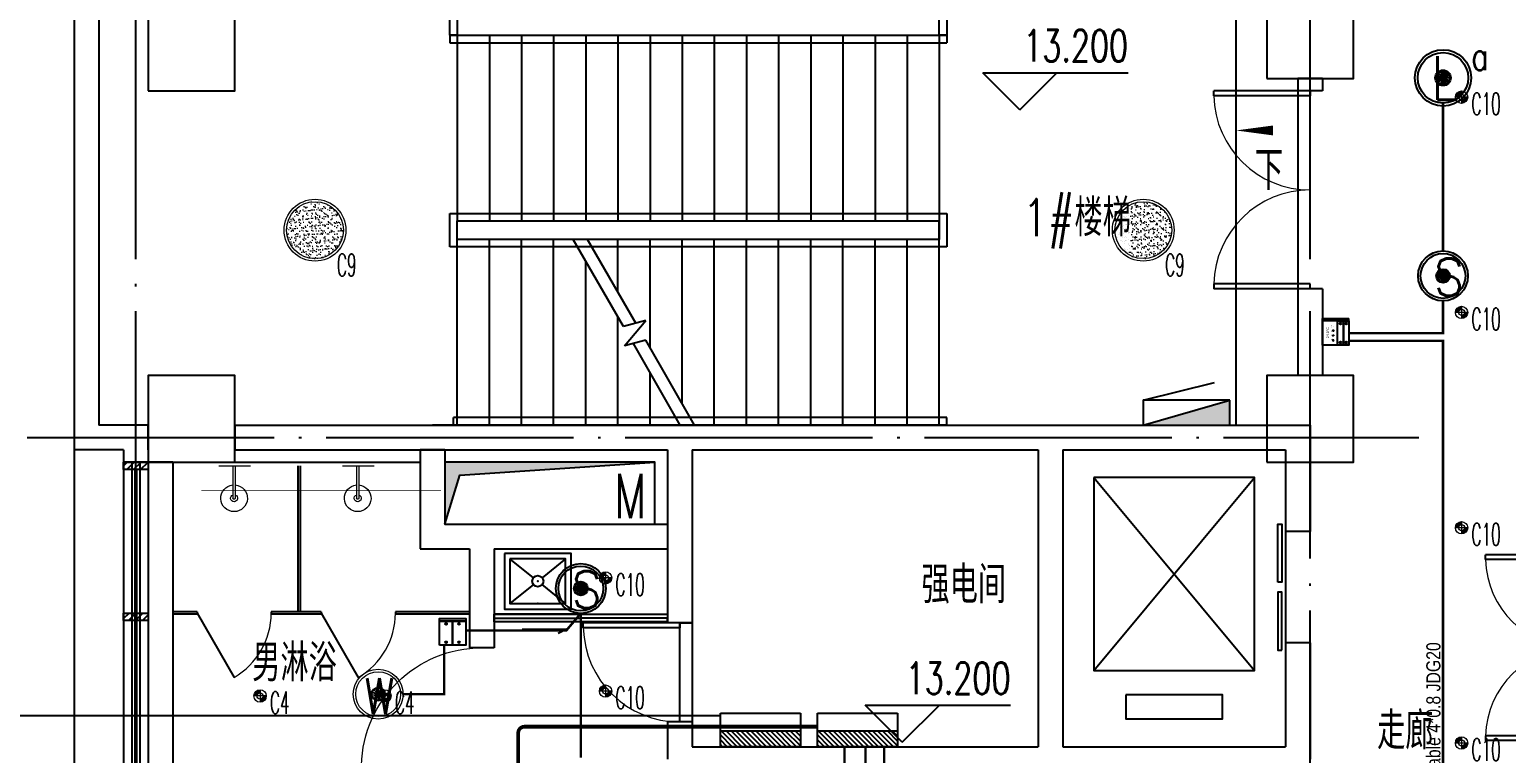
# Model space of a CAD drawing. Extents: x -621157 to 1764546, y -106808 to 741893.
# Drawn here: x 370064 to 382012, y 233846 to 239696 of the extents above; entities that cross this region are included whole.
import ezdxf
from ezdxf.enums import TextEntityAlignment as Align

# ---------------------------------------------------------------- set-up
doc = ezdxf.new("R2010")
doc.units = 0
doc.header["$LTSCALE"] = 1000
doc.header["$MEASUREMENT"] = 0
doc.linetypes.add('XREF-A-101-平面图_t3$0$__DASH', pattern=[0.35, 0.25, -0.1])
doc.linetypes.add('XREF-A-101-平面图_t3$0$DOTE', pattern=[2.42, 2, -0.2, 0.02, -0.2])
for name, color, linetype in [('0-底图', 7, 'Continuous'), ('abb-light', 7, 'Continuous'), ('EQUIP', 3, 'Continuous'), ('KNX line', 3, 'Continuous'), ('L_ELEM', 40, 'Continuous'), ('OPPLE数据总线', 4, 'Continuous'), ('OPPLE智控', 6, 'Continuous'), ('push-button(abb)', 1, 'Continuous'), ('SIG_TEXT', 2, 'Continuous'), ('WIRE-控制', 6, 'Continuous'), ('WIRE-照明', 4, 'Continuous'), ('XREF-A-101-平面图_t3$0$A-COLUMN', 8, 'Continuous'), ('XREF-A-101-平面图_t3$0$A-CURTWALL', 8, 'Continuous'), ('XREF-A-101-平面图_t3$0$A-DIM_ELEV', 8, 'Continuous'), ('XREF-A-101-平面图_t3$0$A-DOTE', 8, 'Continuous'), ('XREF-A-101-平面图_t3$0$A-GROUND', 8, 'Continuous'), ('XREF-A-101-平面图_t3$0$A-LEAD-AROW', 8, 'Continuous'), ('XREF-A-101-平面图_t3$0$A-PUB_HATCH', 8, 'Continuous'), ('XREF-A-101-平面图_t3$0$A-ROOM-CH', 8, 'Continuous'), ('XREF-A-101-平面图_t3$0$A-SEE', 8, 'Continuous'), ('XREF-A-101-平面图_t3$0$A-STAIR', 8, 'Continuous'), ('XREF-A-101-平面图_t3$0$A-WALL', 8, 'Continuous'), ('XREF-A-101-平面图_t3$0$A-WALL-FILL', 8, 'Continuous'), ('XREF-A-101-平面图_t3$0$A-WINDOW', 8, 'Continuous'), ('XREF-A-101-平面图_t3$0$A-背衬铝板', 8, 'Continuous'), ('XREF-A-101-平面图_t3$0$DIM_SYMB', 8, 'Continuous'), ('XREF-A-101-平面图_t3$0$EQUIP_消火栓', 8, 'Continuous'), ('XREF-A-101-平面图_t3$0$I-FURNITURE', 8, 'Continuous'), ('XREF-A-101-平面图_t3$0$LVTRY', 8, 'Continuous'), ('XREF-A-101-平面图_t3$0$M-HOLE', 8, 'Continuous'), ('XREF-A-101-平面图_t3$0$STAIR', 8, 'Continuous'), ('XREF-A-101-平面图_t3$0$WALL', 8, 'Continuous'), ('控制系统', 6, 'Continuous')]:
    doc.layers.add(name, color=color, linetype=linetype)
for name, color, linetype, lineweight in [('KNX微波占空', 4, 'Continuous', 0), ('LIGHT-INF', 6, 'Continuous', 0), ('XREF-A-101-平面图_t3$0$-DS-厨卫', 8, 'Continuous', 20)]:
    doc.layers.add(name, color=color, linetype=linetype, lineweight=lineweight)
doc.styles.add('_TEL_DIM', font='SIMPLEX', dxfattribs={"width": 0.8, "height": 3.5, "bigfont": 'HZTXT'})
doc.styles.add('arch_dim', font='arial.ttf', dxfattribs={"width": 0.8})
doc.styles.add('DIM_FONT', font='ROMANS', dxfattribs={"width": 0.8, "bigfont": 'HZDXC'})
doc.styles.add('INF DIM', font='SIMPLEX.SHX', dxfattribs={"width": 0.7, "bigfont": 'hztxt.shx'})
doc.styles.add('SC-25', font='simfang.ttf', dxfattribs={"height": 90})
doc.styles.get("Standard").update_dxf_attribs({"font": 'romans.shx', "bigfont": 'HZDXC.SHX'})
doc.styles.add('XREF-A-101-平面图_t3$0$-HZDXCROMANS', font='ROMANS.shx', dxfattribs={"bigfont": 'HZDXC.shx'})
doc.styles.add('XREF-A-101-平面图_t3$0$A-STANDARD', font='SIMPLEX', dxfattribs={"bigfont": 'GBCBIG'})
doc.styles.add('XREF-A-101-平面图_t3$0$hzdxcROMANS', font='ROMANS', dxfattribs={"width": 0.8, "bigfont": 'HZDXC'})
doc.linetypes.add('Ground', pattern='A,0.75,-0.125,[135,sr.shx,S=0.1,R=0,X=-0.15,Y=0],0.125,-0.125', length=1.125)
doc.linetypes.add('LED', pattern='A,6,-3.5,["LED",Standard,S=2.54,R=0,X=-2.54,Y=-1.27],-4.8', length=14.3)

# ---------------------------------------------------------------- blocks, each defined once
blk = doc.blocks.new('XREF-A-101-平面图_t3$0$柱网3F')
at = {"layer": 'XREF-A-101-平面图_t3$0$A-COLUMN'}
for points in [[(100, -800), (800, -800), (800, -100), (100, -100)], [(9150, -700), (9850, -700), (9850, -100), (9150, -100)], [(100, -3800), (800, -3800), (800, -3100), (100, -3100)], [(9150, -3800), (9850, -3800), (9850, -3100), (9150, -3100)]]:
    blk.add_lwpolyline(points, close=True, dxfattribs=at)
blk = doc.blocks.new('XREF-A-101-平面图_t3$0$G$C869EB286')
at = {"layer": 'XREF-A-101-平面图_t3$0$A-WINDOW'}
h = blk.add_hatch(dxfattribs=at)
h.set_pattern_fill('ANSI31', color=256, scale=25)
h.set_pattern_definition([(45, (-143.957, -89940), (-28.0633, 28.0633), [])])
h.paths.add_polyline_path([(0, 60), (200, 60), (200, 0), (0, 0)])
blk.add_lwpolyline([(0, 60), (200, 60), (200, 0), (0, 0)], close=True, dxfattribs=at)
blk = doc.blocks.new('XREF-A-101-平面图_t3$0$G$CAEE4CA8D')
at = {"layer": 'XREF-A-101-平面图_t3$0$DIM_SYMB'}
for points in [[(6630, -1100, 0, 0, 0), (1250, -1100, 0, 0, 0), (1250, -2750, 0, 0, 0), (3600, -2750, 80, 0, 0), (3900, -2750, 0, 0, 0)], [(6630, -2750, 0, 0, 0), (4460, -2750, 80, 0, 0), (4160, -2750, 0, 0, 0)]]:
    blk.add_lwpolyline(points, format="xyseb", dxfattribs=at)
at = {"layer": 'XREF-A-101-平面图_t3$0$STAIR'}
for p, q in [((2540, -350), (6560, -350)), ((2540, -350), (2540, -410)), ((2600, -350), (6500, -350)), ((2600, -350), (2600, -1850)), ((2860, -350), (2860, -1850)), ((3120, -350), (3120, -1850)), ((3380, -350), (3380, -1850)), ((3640, -350), (3640, -1850)), ((3900, -350), (3900, -1850)), ((4160, -350), (4160, -1850)), ((4420, -350), (4420, -1850)), ((4680, -350), (4680, -1850)), ((4940, -350), (4940, -1850)), ((5200, -350), (5200, -1850)), ((5460, -350), (5460, -1850)), ((5720, -350), (5720, -1850)), ((5980, -350), (5980, -1850)), ((6240, -350), (6240, -1850)), ((6500, -350), (6500, -1850)), ((6560, -350), (6560, -410)), ((2540, -410), (6560, -410)), ((2540, -2060), (2540, -1790)), ((2540, -1790), (6560, -1790)), ((6560, -1790), (6560, -2060)), ((2600, -1850), (6500, -1850)), ((2600, -2000), (2600, -1850)), ((2600, -1850), (6500, -1850)), ((6500, -2000), (6500, -1850)), ((6500, -1850), (6500, -2000)), ((3539, -2000), (2600, -2000)), ((2600, -3500), (2600, -2000)), ((6500, -2000), (2600, -2000)), ((2860, -3500), (2860, -2000)), ((3120, -3500), (3120, -2000)), ((3380, -3500), (3380, -2000)), ((3945, -2703), (3539, -2000)), ((6500, -2000), (3655, -2000)), ((4045, -2676), (3655, -2000)), ((3900, -2425), (3900, -2000)), ((4160, -2875), (4160, -2000)), ((4420, -3325), (4420, -2000)), ((4680, -3500), (4680, -2000)), ((4940, -3500), (4940, -2000)), ((5200, -3500), (5200, -2000)), ((5460, -3500), (5460, -2000)), ((5720, -3500), (5720, -2000)), ((5980, -3500), (5980, -2000)), ((6240, -3500), (6240, -2000)), ((6500, -3500), (6500, -2000)), ((6560, -2060), (2540, -2060)), ((3640, -3500), (3640, -2175)), ((3900, -3500), (3900, -2625)), ((4125, -2655), (3945, -2703)), ((3953, -2861), (4125, -2655)), ((4125, -2814), (3953, -2861)), ((4405, -3500), (4025, -2841)), ((4521, -3500), (4125, -2814)), ((4160, -3500), (4160, -3075)), ((6560, -3440), (2570, -3440)), ((2570, -3500), (2570, -3440)), ((6560, -3500), (6560, -3440)), ((6560, -3500), (2570, -3500)), ((4405, -3500), (2600, -3500)), ((6500, -3500), (4521, -3500))]:
    blk.add_line(p, q, dxfattribs=at)
for points in [[(2600, -350), (2540, -350), (2540, -100), (2600, -100)], [(6560, -350), (6500, -350), (6500, -100), (6560, -100)]]:
    blk.add_lwpolyline(points, close=True, dxfattribs=at)
blk.add_lwpolyline([(6500, -350), (6500, -100)], dxfattribs=at)
at = {"layer": 'XREF-A-101-平面图_t3$0$WALL'}
blk.add_line((4400, -3500), (2400, -3500), dxfattribs=at)
blk = doc.blocks.new('XREF-A-101-平面图_t3$0$ROOM')
at = {"layer": 'XREF-A-101-平面图_t3$0$A-ROOM-CH', "style": 'XREF-A-101-平面图_t3$0$-HZDXCROMANS', "width": 0.6}
for tag, p in [('中文房间名称', (0, -1000)), ('英文房间名称', (0, -1500))]:
    blk.add_attdef(tag, text='', height=300, dxfattribs=at).set_placement(p, align=Align.CENTER)
blk = doc.blocks.new('XREF-A-101-平面图_t3$0$$TWTSYS$00000508')
for p, q in [((-0.5, 0.5), (0.324, 1.224)), ((-0.5, 0.5), (-0.5, -0.5)), ((-0.5, -0.5), (0.5, 0.5)), ((0.5, 0.5), (-0.5, 0.5)), ((0.5, -0.5), (0.5, 0.5)), ((-0.5, -0.5), (0.5, -0.5))]:
    blk.add_line(p, q)
blk.add_solid([(0.5, -0.5), (0.5, 0.5), (-0.5, -0.5)])
blk = doc.blocks.new('XREF-A-101-平面图_t3$0$G$C156FCA62')
at = {"layer": 'XREF-A-101-平面图_t3$0$EQUIP_消火栓', "xscale": -700, "yscale": -200, "zscale": 700, "rotation": 180}
blk.add_blockref('XREF-A-101-平面图_t3$0$$TWTSYS$00000508', (8500, 236600), dxfattribs=at)
blk = doc.blocks.new('XREF-A-101-平面图_t3$0$轴网(3)')
at = {"layer": 'XREF-A-101-平面图_t3$0$A-DOTE', "linetype": 'XREF-A-101-平面图_t3$0$DOTE'}
for p, q in [((0, -3300), (0, 43300)), ((9500, -3300), (9500, 43300)), ((-3300, 36400), (10380.6, 36400))]:
    blk.add_line(p, q, dxfattribs=at)
blk = doc.blocks.new('XREF-A-101-平面图_t3$0$dgdgd')
at = {"layer": 'XREF-A-101-平面图_t3$0$-DS-厨卫'}
blk.add_line((71084, -3852), (71064, -3852), dxfattribs=at)
for points in [[(71197, -3852), (70941, -3852)], [(71064, -3852), (71064, -4115)], [(71084, -3852), (71084, -4115)]]:
    blk.add_lwpolyline(points, dxfattribs=at)
for centre, radius, start, end in [((71074, -4114), 108, 95.306, 84.694), ((71074, -4114), 28.3, 110.6725, 69.3275), ((71074, -4112), 10.5, 197.2381, 342.7619)]:
    blk.add_arc(centre, radius, start, end, dxfattribs=at)
blk = doc.blocks.new('XREF-A-101-平面图_t3$0$A-VEGA-2-LAY-1-01（B栋办公楼）$0$$TCHSYS$APDOOR2D')
blk.add_line((0.5, 0), (0, 0.866))
at = {"lineweight": 13}
blk.add_arc((0.5, 0), 1, 120, 180, dxfattribs=at)
blk = doc.blocks.new('XREF-A-101-平面图_t3$0$SANITARYWARELIB$SYSLIB$00000026')
at = {"color": 0}
for p, q in [((-250, -50, 0), (-39, -219, 0)), ((39, -219, 0), (250, -50, 0)), ((-250, -450, 0), (-39, -281, 0)), ((39, -281, 0), (250, -450, 0))]:
    blk.add_line(p, q, dxfattribs=at)
at = {"color": 0, "elevation": 0}
for points in [[(300, -500), (300, 0), (-300, 0), (-300, -500)], [(250, -450), (250, -50), (-250, -50), (-250, -450)]]:
    blk.add_lwpolyline(points, close=True, dxfattribs=at)
at = {"color": 0}
blk.add_circle((0, -250, 0), 50, dxfattribs=at)
for p in [(0, -50, 0), (0, -250, 0)]:
    blk.add_point(p, dxfattribs=at)
blk = doc.blocks.new('XREF-A-101-平面图_t3$0$G$C5C507F0A')
at = {"layer": 'XREF-A-101-平面图_t3$0$I-FURNITURE', "color": 251, "ltscale": 0.5}
blk.add_lwpolyline([(2800, -4930), (4200, -4930), (4200, -4990), (2800, -4990)], close=True, dxfattribs=at)
at = {"layer": 'XREF-A-101-平面图_t3$0$LVTRY'}
for p, q in [((700, -3700), (2200, -3700)), ((1210, -3730), (1210, -4910)), ((1230, -3730), (1230, -4910)), ((395, -4910), (200, -4910)), ((395, -4930), (200, -4930)), ((395, -4910), (395, -4930)), ((395, -4910), (395, -4930)), ((1400, -4910), (995, -4910)), ((995, -4910), (995, -4930)), ((1400, -4930), (995, -4930)), ((1400, -4910), (1400, -4930)), ((2600, -4910), (2000, -4910)), ((2000, -4910), (2000, -4930)), ((2000, -4910), (2000, -4930)), ((2600, -4930), (2000, -4930))]:
    blk.add_line(p, q, dxfattribs=at)
for points in [[(2800, -4960), (3500, -4960), (3500, -4930), (2800, -4930)], [(3500, -4990), (4200, -4990), (4200, -4960), (3500, -4960)]]:
    blk.add_lwpolyline(points, close=True, dxfattribs=at)
blk.add_lwpolyline([(3026, -5050), (3385, -5050), (3316, -5085)], dxfattribs=at)
at = {"layer": 'XREF-A-101-平面图_t3$0$LVTRY', "xscale": -1, "rotation": 359.9999999999998}
for p in [(71769, 122), (72769, 122)]:
    blk.add_blockref('XREF-A-101-平面图_t3$0$dgdgd', p, dxfattribs=at)
at = {"layer": 'XREF-A-101-平面图_t3$0$LVTRY', "xscale": 0.9, "yscale": 0.9, "zscale": 0.9, "rotation": 180}
blk.add_blockref('XREF-A-101-平面图_t3$0$SANITARYWARELIB$SYSLIB$00000026', (3152, -4887, 0), dxfattribs=at)
at = {"layer": 'XREF-A-101-平面图_t3$0$LVTRY', "xscale": -600, "yscale": -600, "zscale": 25}
for p in [(695, -4920), (1700, -4920)]:
    blk.add_blockref('XREF-A-101-平面图_t3$0$A-VEGA-2-LAY-1-01（B栋办公楼）$0$$TCHSYS$APDOOR2D', p, dxfattribs=at)
blk = doc.blocks.new('XREF-A-101-平面图_t3$0$G$C646F86AA')
at = {"layer": 'XREF-A-101-平面图_t3$0$EQUIP_消火栓', "xscale": -700, "yscale": -200, "zscale": 700, "rotation": 180}
blk.add_blockref('XREF-A-101-平面图_t3$0$$TWTSYS$00000508', (8500, 236600), dxfattribs=at)
blk = doc.blocks.new('XREF-A-101-平面图_t3$0$DOOR2DLIB$SYSLIB$00000108')
at = {"color": 0}
for p, q in [((-0.5, 0), (-0.5, 0.4875)), ((-0.475, 0.4875), (-0.5, 0.4875)), ((-0.475, 0), (-0.475, 0.4875)), ((0.475, 0), (0.475, 0.4875)), ((0.475, 0.4875), (0.5, 0.4875)), ((0.5, 0), (0.5, 0.4875)), ((-0.5, 0), (-0.475, 0)), ((0.5, 0), (0.475, 0))]:
    blk.add_line(p, q, dxfattribs=at)
at = {"color": 0, "lineweight": 13}
for centre, start, end in [((-0.4875, 0), 0, 88.53072), ((0.4875, 0), 91.46928, 180)]:
    blk.add_arc(centre, 0.4875, start, end, dxfattribs=at)
blk = doc.blocks.new('*U25213')
at = {"color": 0}
blk.add_line((-450, 100), (450, 100), dxfattribs=at)
for points in [[(-40, 160), (-510, 160), (-510, 130), (-40, 130)], [(510, 130), (40, 130), (40, 160), (510, 160)]]:
    blk.add_lwpolyline(points, close=True, dxfattribs=at)
blk = doc.blocks.new('*U25212')
at = {"color": 0, "xscale": 0.001111111111111111, "yscale": 0.001111111111111111, "zscale": 0.001111111111111111}
blk.add_blockref('*U25213', (0, 0), dxfattribs=at)
blk = doc.blocks.new('XREF-A-101-平面图_t3$0$DOOR2DLIB$SYSLIB$00000107')
at = {"color": 0}
for p, q in [((0.45, 0.975), (0.5, 0.975)), ((0.45, 0), (0.45, 0.975)), ((0.5, 0), (0.5, 0.975)), ((0.5, 0), (0.45, 0))]:
    blk.add_line(p, q, dxfattribs=at)
at = {"color": 0, "lineweight": 13}
blk.add_arc((0.475, 0), 0.975, 91.4693, 180, dxfattribs=at)
blk = doc.blocks.new('XREF-A-101-平面图_t3')
at = {"layer": 'XREF-A-101-平面图_t3$0$A-CURTWALL'}
for p, q in [((199900, 236200), (199900, 227150)), ((199967, 236200), (199967, 227150)), ((200033, 236200), (200033, 227150))]:
    blk.add_line(p, q, dxfattribs=at)
at = {"layer": 'XREF-A-101-平面图_t3$0$A-DIM_ELEV'}
for p, q in [((207152, 239048), (206852, 239348)), ((206852, 239348), (208027, 239348)), ((207152, 239048), (207452, 239348))]:
    blk.add_line(p, q, dxfattribs=at)
at = {"layer": 'XREF-A-101-平面图_t3$0$A-GROUND'}
blk.add_lwpolyline([(208900, 239900), (208900, 236500)], dxfattribs=at)
at = {"layer": 'XREF-A-101-平面图_t3$0$A-LEAD-AROW'}
blk.add_lwpolyline([(209400, 238881, 0, 0, 0), (208900, 238881, 0, 80, 0), (209200, 238881, 0, 0, 0)], format="xyseb", dxfattribs=at)
at = {"layer": 'XREF-A-101-平面图_t3$0$A-SEE'}
blk.add_lwpolyline([(199500, 236300), (199500, 215500)], dxfattribs=at)
at = {"layer": 'XREF-A-101-平面图_t3$0$A-WALL'}
for p, q in [((209400, 239300), (209400, 239200)), ((209600, 239300), (209400, 239300)), ((209600, 239300), (209600, 239200)), ((209400, 237600), (209400, 236900)), ((209600, 237600), (209600, 236900)), ((209600, 236900), (209400, 236900))]:
    blk.add_line(p, q, dxfattribs=at)
for points in [[(209600, 239200), (209400, 239200)], [(209600, 237600), (209400, 237600)]]:
    blk.add_lwpolyline(points, dxfattribs=at)
at = {"layer": 'XREF-A-101-平面图_t3$0$A-WALL-FILL', "color": 171}
for p, q in [((199500, 240500), (199500, 236300)), ((199700, 240300), (199700, 236500)), ((200000, 236500), (199700, 236500)), ((199900, 236300), (199500, 236300)), ((199900, 236300), (199900, 236200))]:
    blk.add_line(p, q, dxfattribs=at)
at = {"layer": 'XREF-A-101-平面图_t3$0$A-WINDOW'}
blk.add_line((209400, 239200), (209400, 237600), dxfattribs=at)
blk.add_lwpolyline([(204400, 234900), (204500, 234900), (204500, 234100), (204400, 234100)], close=True, dxfattribs=at)
at = {"layer": 'XREF-A-101-平面图_t3$0$A-背衬铝板', "color": 6, "linetype": 'XREF-A-101-平面图_t3$0$__DASH', "ltscale": 0.5, "const_width": 30}
blk.add_lwpolyline([(200000, 227150), (200000, 236140)], dxfattribs=at)
for name, p in [('XREF-A-101-平面图_t3$0$G$C156FCA62', (200000, 0)), ('XREF-A-101-平面图_t3$0$G$CAEE4CA8D', (200000, 240000))]:
    blk.add_blockref(name, p)
at = {"layer": 'XREF-A-101-平面图_t3$0$A-COLUMN'}
blk.add_blockref('XREF-A-101-平面图_t3$0$柱网3F', (200000, 240000), dxfattribs=at)
at = {"layer": 'XREF-A-101-平面图_t3$0$A-DOTE'}
blk.add_blockref('XREF-A-101-平面图_t3$0$轴网(3)', (200000, 200000), dxfattribs=at)
at = {"layer": 'XREF-A-101-平面图_t3$0$A-ROOM-CH'}
ref = blk.add_blockref('XREF-A-101-平面图_t3$0$ROOM', (207611, 239026), dxfattribs=at)
ref.add_attrib('中文房间名称', '1#楼梯', dxfattribs={"height": 300, "style": 'XREF-A-101-平面图_t3$0$-HZDXCROMANS', "width": 0.8}).set_placement((207611, 238026), align=Align.CENTER)
ref = blk.add_blockref('XREF-A-101-平面图_t3$0$ROOM', (206698, 236059), dxfattribs=at)
ref.add_attrib('中文房间名称', '强电间', dxfattribs={"height": 300, "style": 'XREF-A-101-平面图_t3$0$-HZDXCROMANS', "width": 0.8}).set_placement((206698, 235059), align=Align.CENTER)
ref = blk.add_blockref('XREF-A-101-平面图_t3$0$ROOM', (201284, 235428), dxfattribs=at)
ref.add_attrib('中文房间名称', '男淋浴', dxfattribs={"height": 300, "style": 'XREF-A-101-平面图_t3$0$-HZDXCROMANS', "width": 0.8}).set_placement((201284, 234428), align=Align.CENTER)
ref = blk.add_blockref('XREF-A-101-平面图_t3$0$ROOM', (210270, 234879), dxfattribs=at)
ref.add_attrib('中文房间名称', '走廊', dxfattribs={"height": 300, "style": 'XREF-A-101-平面图_t3$0$-HZDXCROMANS', "width": 0.8}).set_placement((210270, 233879), align=Align.CENTER)
at = {"layer": 'XREF-A-101-平面图_t3$0$A-WINDOW', "xscale": -1600, "yscale": -1600, "zscale": -1600, "rotation": 270.0000000000008}
blk.add_blockref('XREF-A-101-平面图_t3$0$DOOR2DLIB$SYSLIB$00000108', (209500, 238400), dxfattribs=at)
at = {"layer": 'XREF-A-101-平面图_t3$0$A-WINDOW', "rotation": 180}
for p in [(200100, 236200), (200100, 234980)]:
    blk.add_blockref('XREF-A-101-平面图_t3$0$G$C869EB286', p, dxfattribs=at)
at = {"layer": 'XREF-A-101-平面图_t3$0$A-DIM_ELEV', "color": 7, "style": 'XREF-A-101-平面图_t3$0$A-STANDARD', "width": 0.705882}
blk.add_text('13.200', height=255, dxfattribs=at).set_placement((207179, 239438))
at = {"layer": 'XREF-A-101-平面图_t3$0$A-LEAD-AROW', "color": 7, "style": 'XREF-A-101-平面图_t3$0$A-STANDARD'}
blk.add_text('下', height=320, dxfattribs=at).set_placement((209053, 238398))
blk.add_blockref('XREF-A-101-平面图_t3$0$G$C5C507F0A', (200100, 239900))
at = {"layer": 'XREF-A-101-平面图_t3$0$A-PUB_HATCH'}
h = blk.add_hatch(color=256, dxfattribs=at)
h.dxf.hatch_style = 1
h.paths.add_polyline_path([(204200, 236200), (202500, 236200), (202500, 235700), (202622, 236096)])
at = {"layer": 'XREF-A-101-平面图_t3$0$A-CURTWALL'}
for q in [(199900, 236200), (200100, 227150)]:
    blk.add_line((200100, 236200), q, dxfattribs=at)
at = {"layer": 'XREF-A-101-平面图_t3$0$A-DIM_ELEV'}
for p, q in [((206201, 233936), (205901, 234236)), ((205901, 234236), (207075, 234236)), ((206201, 233936), (206501, 234236))]:
    blk.add_line(p, q, dxfattribs=at)
at = {"layer": 'XREF-A-101-平面图_t3$0$A-STAIR'}
for p, q in [((207750, 236075), (209050, 234515)), ((207750, 234515), (209050, 236075))]:
    blk.add_line(p, q, dxfattribs=at)
for points in [[(207750, 236075), (207750, 234515), (209050, 234515), (209050, 236075)], [(208010, 234320), (208010, 234125), (208790, 234125), (208790, 234320)]]:
    blk.add_lwpolyline(points, close=True, dxfattribs=at)
at = {"layer": 'XREF-A-101-平面图_t3$0$A-WALL'}
for p, q in [((202300, 236300), (202300, 235500)), ((202500, 236300), (202300, 236300)), ((202500, 236300), (202500, 235700)), ((200100, 236200), (200100, 233650)), ((200300, 236200), (200100, 236200)), ((200300, 236200), (200300, 233650)), ((202500, 235700), (202800, 235700)), ((202800, 235700), (204300, 235700)), ((204300, 235700), (204300, 235500)), ((202300, 235500), (202700, 235500)), ((202700, 235500), (202700, 234700)), ((202900, 235500), (202900, 234700)), ((202900, 235500), (204300, 235500))]:
    blk.add_line(p, q, dxfattribs=at)
blk.add_lwpolyline([(202900, 234700), (202700, 234700)], dxfattribs=at)
at = {"layer": 'XREF-A-101-平面图_t3$0$A-WALL-FILL', "color": 171}
for p, q in [((200100, 236500), (200000, 236500)), ((200100, 236300), (200100, 236500)), ((200800, 236500), (204400, 236500)), ((200800, 236500), (200800, 236300)), ((204400, 236500), (207400, 236500)), ((207400, 236500), (209500, 236500)), ((209500, 236500), (209500, 235640)), ((200100, 236300), (200100, 236200)), ((200800, 236300), (204300, 236300)), ((204300, 236300), (204300, 234900)), ((204500, 236300), (207300, 236300)), ((204500, 236300), (204500, 234900)), ((207300, 236300), (207300, 233900)), ((207500, 236300), (209300, 236300)), ((207500, 236300), (207500, 233900)), ((209300, 236300), (209300, 235640)), ((200100, 236200), (199900, 236200)), ((209300, 234740), (209300, 233900)), ((209500, 234740), (209500, 233800)), ((204300, 234100), (204300, 233800)), ((204500, 234100), (204500, 233900)), ((204500, 233900), (207300, 233900)), ((207500, 233900), (209300, 233900))]:
    blk.add_line(p, q, dxfattribs=at)
for points in [[(209500, 235640), (209300, 235640)], [(204500, 234900), (204300, 234900)], [(209500, 234740), (209300, 234740)], [(204500, 234100), (204300, 234100)]]:
    blk.add_lwpolyline(points, dxfattribs=at)
at = {"layer": 'XREF-A-101-平面图_t3$0$A-WINDOW'}
blk.add_line((204500, 234900), (204500, 234100), dxfattribs=at)
at = {"layer": 'XREF-A-101-平面图_t3$0$M-HOLE'}
blk.add_lwpolyline([(202500, 235700), (204200, 235700), (204200, 236200), (202500, 236200)], close=True, dxfattribs=at)
blk.add_lwpolyline([(204200, 236200), (202500, 236200), (202500, 235700), (202622, 236096), (204200, 236200)], dxfattribs=at)
blk.add_blockref('XREF-A-101-平面图_t3$0$G$C646F86AA', (200000, 0))
blk.add_blockref('XREF-A-101-平面图_t3$0$G$C646F86AA', (200000, 0))
at = {"layer": 'XREF-A-101-平面图_t3$0$A-WINDOW'}
for name, p, xscale, yscale, zscale, rotation in [('*U25212', (209400, 235190), 900, -900, 900, 270.0000000000008), ('XREF-A-101-平面图_t3$0$DOOR2DLIB$SYSLIB$00000108', (211650, 234700), 1500, 1500, 1500, 90), ('XREF-A-101-平面图_t3$0$DOOR2DLIB$SYSLIB$00000107', (204400, 234500), -800, -800, -800, 270.0000000000008), ('XREF-A-101-平面图_t3$0$DOOR2DLIB$SYSLIB$00000107', (202800, 234200), 1000, -1000, 1000, 270.0000000000008)]:
    blk.add_blockref(name, p, dxfattribs=dict(at, xscale=xscale, yscale=yscale, zscale=zscale, rotation=rotation))
at = {"layer": 'XREF-A-101-平面图_t3$0$A-DIM_ELEV', "color": 7, "style": 'XREF-A-101-平面图_t3$0$A-STANDARD', "width": 0.705882}
blk.add_text('13.200', height=255, dxfattribs=at).set_placement((206228, 234326))
at = {"layer": 'XREF-A-101-平面图_t3$0$M-HOLE', "style": 'XREF-A-101-平面图_t3$0$hzdxcROMANS', "width": 0.7}
blk.add_text('M', height=360, dxfattribs=at).set_placement((203871, 235746))
blk = doc.blocks.new('_LINKPT1')
blk.add_line((0, 0), (0, 0))
blk = doc.blocks.new('55558555')
at = {"layer": 'EQUIP'}
for p, q in [((842997, -26886), (842691, -26886)), ((842691, -26886), (842691, -27620)), ((842691, -26924), (842834, -27067)), ((842698, -26886), (842834, -27022)), ((842743, -26886), (842834, -26977)), ((842788, -26886), (842834, -26932)), ((842834, -26886), (842834, -27620)), ((842834, -26886), (842834, -26886)), ((842997, -27620), (842997, -26886)), ((842691, -26970), (842834, -27112)), ((842691, -27015), (842834, -27158)), ((842691, -27060), (842834, -27203)), ((842691, -27105), (842834, -27248)), ((842691, -27150), (842834, -27293)), ((842691, -27196), (842834, -27339)), ((842691, -27241), (842834, -27384)), ((842691, -27286), (842834, -27429)), ((842691, -27331), (842834, -27474)), ((842691, -27377), (842834, -27519)), ((842691, -27422), (842834, -27565)), ((842691, -27467), (842834, -27610)), ((842691, -27512), (842799, -27620)), ((842691, -27557), (842754, -27620)), ((842691, -27603), (842708, -27620)), ((842691, -27620), (842997, -27620))]:
    blk.add_line(p, q, dxfattribs=at)
at = {"layer": 'EQUIP', "xscale": 426.3959040000336, "yscale": 426.3959040000336, "zscale": 426.3959040000336, "rotation": 270}
blk.add_blockref('_LINKPT1', (842691, -27286), dxfattribs=at)
at = {"layer": 'EQUIP', "width": 0.8, "flags": 9}
blk.add_attdef('A', (842691, -27286), '', height=0.0128, rotation=270, dxfattribs=at)
blk.add_attdef('A', (842691, -27286), '', height=0.0128, rotation=270, dxfattribs=at)
blk = doc.blocks.new('*U24686')
h = blk.add_hatch(color=8)
h.dxf.hatch_style = 1
h.paths.add_polyline_path([(-50, 0), (-24, 0, -0.414214), (0, 24), (0, 50, 0.414214)])
h.paths.add_polyline_path([(0, -24), (0, -50, 0.414214), (50, 0), (24, 0, -0.414214)])
at = {"color": 8}
for points in [[(50, 0), (-50, 0)], [(0, 50), (0, -50)]]:
    blk.add_lwpolyline(points, dxfattribs=at)
blk.add_circle((0, 0), 50)
blk.add_circle((0, 0), 24.5, dxfattribs=at)
at = {"style": 'INF DIM', "width": 0.5}
blk.add_text('C10', height=180, dxfattribs=at).set_placement((81, -144))
blk = doc.blocks.new('A$C6b6344d6')
h = blk.add_hatch(color=8)
h.dxf.hatch_style = 1
h.paths.add_polyline_path([(-50, 0), (-24, 0, -0.414214), (0, 24), (0, 50, 0.414214)])
h.paths.add_polyline_path([(0, -24), (0, -50, 0.414214), (50, 0), (24, 0, -0.414214)])
at = {"color": 8}
for points in [[(50, 0), (-50, 0)], [(0, 50), (0, -50)]]:
    blk.add_lwpolyline(points, dxfattribs=at)
blk.add_circle((0, 0), 50)
blk.add_circle((0, 0), 24.5, dxfattribs=at)
at = {"style": 'INF DIM', "width": 0.5}
blk.add_text('C4', height=180, dxfattribs=at).set_placement((81, -144))
blk = doc.blocks.new('A$C8c40f85b')
h = blk.add_hatch()
h.set_pattern_fill('AR-SAND', color=251)
h.set_pattern_definition([(37.5, (-207815.466, -137699.18), (-1.600031, 48.941324), [0, -38.608, 0, -43.18, 0, -41.275]), (7.5, (-207815.466, -137699.18), (44.952328, 71.68251), [0, -20.828, 0, -34.798, 0, -13.335]), (327.5, (-207846.71, -137699.18), (79.099237, 0.1437185), [0, -12.7, 0, -45.72, 0, -59.69]), (317.5, (-207846.71, -137699.18), (76.355645, 22.292932), [0, -6.35, 0, -29.972, 0, -34.29])])
edge = h.paths.add_edge_path()
edge.add_arc((0, 0), 230, 0, 360)
blk.add_circle((0, 0), 250)
at = {"color": 251}
blk.add_circle((0, 0), 230, dxfattribs=at)
at = {"style": 'INF DIM', "width": 0.5}
blk.add_text('C9', height=180, dxfattribs=at).set_placement((177, -371))
blk = doc.blocks.new('G$CB0A4FAF5')
at = {"layer": 'LIGHT-INF', "color": 6, "linetype": 'LED', "ltscale": 0.05, "const_width": 5}
blk.add_lwpolyline([(530, -4030), (2470, -4030)], dxfattribs=at)
at = {"layer": 'LIGHT-INF', "color": 6}
for name, p in [('*U24686', (10725, -850)), ('A$C8c40f85b', (1450, -1925)), ('A$C8c40f85b', (8150, -1925)), ('*U24686', (10725, -2590)), ('*U24686', (10725, -4330)), ('*U24686', (3800, -4736)), ('*U24686', (3800, -5650)), ('A$C6b6344d6', (1005, -5690)), ('A$C6b6344d6', (2015, -5690)), ('*U24686', (10725, -6070))]:
    blk.add_blockref(name, p, dxfattribs=at)
blk = doc.blocks.new('照度传感器')
at = {"layer": 'OPPLE智控'}
for p, q in [((986010, -84490), (986052, -84591)), ((986052, -84490), (986010, -84591)), ((986031, -84486), (986031, -84595)), ((986085, -84541), (985976, -84541)), ((986081, -84520), (985981, -84562)), ((985981, -84520), (986081, -84562)), ((985992, -84502), (986069, -84579)), ((986069, -84502), (985992, -84579))]:
    blk.add_line(p, q, dxfattribs=at)
for radius in [225, 202, 62, 54.4]:
    blk.add_circle((986031, -84541), radius, dxfattribs=at)
at = {"layer": 'OPPLE智控', "color": 7, "style": '_TEL_DIM', "width": 0.8}
blk.add_text('L', height=350, dxfattribs=at).set_placement((985938, -84718))
at = {"layer": 'SIG_TEXT', "style": 'DIM_FONT', "width": 0.75}
blk.add_text('a', height=223, dxfattribs=at).set_placement((986257, -84479))
blk = doc.blocks.new('804')
at = {"layer": '控制系统'}
for p, q in [((27.2, 0), (-27.2, 0)), ((25.1, 10.4), (-25.1, -10.4)), ((-25.1, 10.4), (25.1, -10.4)), ((-19.2, 19.2), (19.2, -19.2)), ((19.2, 19.2), (-19.2, -19.2)), ((-10.4, 25.1), (10.4, -25.1)), ((10.4, 25.1), (-10.4, -25.1)), ((0, 27.2), (0, -27.2))]:
    blk.add_line(p, q, dxfattribs=at)
for radius in [112.4, 100.9, 31, 27.2]:
    blk.add_circle((0, 0), radius, dxfattribs=at)
at = {"color": 7, "style": '_TEL_DIM', "width": 0.8}
blk.add_text('s', height=250, dxfattribs=at).set_placement((-46.3, -88.8))
blk = doc.blocks.new('KNX微波占空')
at = {"layer": 'KNX微波占空'}
for p, q in [((11042.8, 35208), (10993.9, 35208)), ((11040.9, 35217.3), (10995.8, 35198.6)), ((10995.8, 35217.3), (11040.9, 35198.6)), ((11001.1, 35225.3), (11035.6, 35190.7)), ((11035.6, 35225.3), (11001.1, 35190.7)), ((11009, 35230.6), (11027.7, 35185.4)), ((11027.7, 35230.6), (11009, 35185.4)), ((11018.4, 35232.4), (11018.4, 35183.6))]:
    blk.add_line(p, q, dxfattribs=at)
for radius in [100.8, 90.6, 27.8, 24.4]:
    blk.add_circle((11018.4, 35208), radius, dxfattribs=at)
at = {"layer": 'KNX微波占空', "style": '_TEL_DIM', "width": 0.8}
blk.add_text('W', height=145.9, dxfattribs=at).set_placement((10963.4, 35126.9))
blk = doc.blocks.new('95')
at = {"color": 0}
for points in [[(0, 1977), (2007, 1977), (2007, 0), (0, 0)], [(0, 1977), (1807, 1977), (1807, 1002), (0, 1002)], [(1807, 1977), (2007, 1977), (2007, 0), (1807, 0)], [(0, 1002), (1807, 1002), (1807, 0), (0, 0)]]:
    blk.add_lwpolyline(points, close=True, dxfattribs=at)
for centre in [(214, 1489), (1592, 1489), (214, 514), (1592, 514)]:
    blk.add_circle(centre, 68, dxfattribs=at)
blk = doc.blocks.new('A$C5C940A98')
at = {"layer": 'abb-light'}
h = blk.add_hatch(dxfattribs=at)
h.set_pattern_fill('AR-SAND', color=0, style=0)
h.set_pattern_definition([(37.5, (-341033.5876, -432534.711), (-0.062993358, 1.926823769), [0, -1.52, 0, -1.7, 0, -1.625]), (7.5, (-341033.5876, -432534.711), (1.769776705, 2.822146065), [0, -0.82, 0, -1.37, 0, -0.525]), (327.5, (-341034.8176, -432534.711), (3.114141862, 0.0056590535), [0, -0.5, 0, -1.8, 0, -2.35]), (317.5, (-341034.8176, -432534.711), (3.006126605, 0.877675565), [0, -0.25, 0, -1.18, 0, -1.35])])
h.paths.add_polyline_path([(0.4, 2), (0.4, 2.4), (0.8, 2.4), (0.8, 2), (1.2, 2), (1.2, 1), (1, 1), (1, 0), (0.7, 0), (0.7, 1), (0.5, 1), (0.5, 0), (0.2, 0), (0.2, 1), (0, 1), (0, 2)])
at = {"layer": 'abb-light', "color": 0}
for p, q in [((0.4, 2), (0, 2)), ((0, 2), (0, 1)), ((0, 1), (0.2, 1)), ((0.2, 1), (0.2, 0)), ((0.2, 0), (0.5, 0)), ((0.4, 2), (0.4, 2.4)), ((0.4, 2.4), (0.8, 2.4)), ((0.5, 1), (0.5, 0)), ((0.5, 1), (0.7, 1)), ((0.7, 1), (0.7, 0)), ((0.7, 0), (1, 0)), ((0.8, 2.4), (0.8, 2)), ((0.8, 2), (1.2, 2)), ((1.2, 1), (1, 1)), ((1, 1), (1, 0)), ((1.2, 2), (1.2, 1))]:
    blk.add_line(p, q, dxfattribs=at)
blk = doc.blocks.new('17')
at = {"layer": 'push-button(abb)'}
h = blk.add_hatch(dxfattribs=at)
h.set_pattern_fill('AR-SAND', color=0, scale=0.156714, style=0)
h.set_pattern_definition([(37.5, (-5343464.5088, -6777426.59262), (-0.009871945873, 0.3019604054384), [0, -0.238205394623, 0, -0.2664139281965, 0, -0.254660372541]), (7.5, (-5343464.5088, -6777426.59262), (0.277348920048, 0.442270011284), [0, -0.128505541836, 0, -0.214698283311, 0, -0.08227488959]), (327.5, (-5343464.70156, -6777426.59262), (0.488029862559, 0.000886853343), [0, -0.078357037705, 0, -0.2820853357375, 0, -0.368278077213]), (317.5, (-5343464.70156, -6777426.59262), (0.4711023514, 0.137544114668), [0, -0.0391785188524, 0, -0.1849226089835, 0, -0.211564001803])])
edge = h.paths.add_edge_path()
edge.add_line((952, 1036), (952, 1043))
edge = h.paths.add_edge_path()
edge.add_line((952, 1043), (958, 1043))
edge = h.paths.add_edge_path()
edge.add_line((958, 1043), (958, 1036))
edge = h.paths.add_edge_path()
edge.add_line((958, 1036), (964, 1036))
edge = h.paths.add_edge_path()
edge.add_line((964, 1036), (964, 1021))
edge = h.paths.add_edge_path()
edge.add_line((964, 1021), (961, 1021))
edge = h.paths.add_edge_path()
edge.add_line((961, 1021), (961, 1005))
edge = h.paths.add_edge_path()
edge.add_line((952, 1036), (946, 1036))
edge = h.paths.add_edge_path()
edge.add_line((946, 1036), (946, 1021))
edge = h.paths.add_edge_path()
edge.add_line((946, 1021), (949, 1021))
edge = h.paths.add_edge_path()
edge.add_line((949, 1021), (949, 1005))
edge = h.paths.add_edge_path()
edge.add_line((949, 1005), (953, 1005))
edge = h.paths.add_edge_path()
edge.add_line((957, 1005), (961, 1005))
edge = h.paths.add_edge_path()
edge.add_line((953, 1021), (953, 1005))
edge = h.paths.add_edge_path()
edge.add_line((957, 1021), (957, 1005))
edge = h.paths.add_edge_path()
edge.add_line((953, 1021), (957, 1021))
at = {"color": 0}
for p, q in [((1625, 1603), (1659, 1639)), ((1628, 1378), (1662, 1342)), ((1659, 1639), (1693, 1603)), ((1662, 1342), (1696, 1378))]:
    blk.add_line(p, q, dxfattribs=at)
blk.add_line((1581, 0), (1750, 0))
for points in [[(0, 0), (0, 1730), (1750, 1730), (1750, 0)], [(1581, 0), (1581, 1730), (1750, 1730), (1750, 0)], [(1693, 1603), (1625, 1603)], [(1628, 1378), (1696, 1378)]]:
    blk.add_lwpolyline(points, dxfattribs=at)
for points in [[(1581, 1730), (1750, 1730), (1750, 1482), (1581, 1482)], [(1581, 1482), (1750, 1482), (1750, 1237), (1581, 1237)], [(1581, 1237), (1750, 1237), (1750, 988), (1581, 988)], [(1581, 988), (1750, 988), (1750, 748), (1581, 748)], [(0, 748), (1581, 748), (1581, 366), (0, 366)], [(0, 366), (1581, 366), (1581, 0), (0, 0)], [(1631, 887), (1697, 887), (1697, 880), (1631, 880)], [(1631, 868), (1697, 868), (1697, 861), (1631, 861)], [(1631, 846), (1697, 846), (1697, 839), (1631, 839)]]:
    blk.add_lwpolyline(points, close=True, dxfattribs=at)
for centre in [(169, 557), (169, 175), (1412, 557), (1412, 175)]:
    blk.add_circle(centre, 68, dxfattribs=at)
for centre, radius, start, end in [((283, 1022), 39.8, 25.42439, 115.78757), ((302, 1075), 40, 205.55465, 295.39802), ((345, 1010), 39.6, 131.50296, 226.45611), ((292, 1011), 39.8, 311.77933, 46.03585), ((358, 1033), 39.8, 81.07263, 170.70804), ((325, 1079), 39.8, 261.07263, 350.71152), ((1626, 1111), 39.8, 25.42439, 115.78757), ((1645, 1164), 40, 205.55465, 295.39802), ((1688, 1098), 39.6, 131.50296, 226.45611), ((1634, 1099), 39.8, 311.77933, 46.03585), ((1668, 1167), 39.8, 261.07263, 350.71152), ((1701, 1122), 39.8, 81.07263, 170.70804)]:
    blk.add_arc(centre, radius, start, end, dxfattribs=at)
at = {"layer": 'push-button(abb)', "color": 0}
for p, q in [((610, 998), (653, 998)), ((954, 1062), (917, 1025)), ((917, 1025), (930, 1025)), ((917, 1025), (930, 1025)), ((930, 1025), (930, 999)), ((930, 999), (978, 999)), ((954, 1062), (958, 1058)), ((958, 1058), (958, 1062)), ((958, 1062), (969, 1062)), ((969, 1062), (969, 1047)), ((969, 1047), (991, 1025)), ((978, 1025), (991, 1025)), ((991, 1025), (978, 1025)), ((978, 1025), (978, 999))]:
    blk.add_line(p, q, dxfattribs=at)
at = {"layer": 'push-button(abb)', "color": 0, "start_tangent": (-0.629293, -0.926018), "end_tangent": (-0.951434, -0.40575)}
for points in [[(612, 1065), (605, 1050), (612, 1038), (625, 1017), (622, 1006), (615, 1002)], [(626, 1065), (619, 1050), (626, 1038), (639, 1017), (636, 1006), (629, 1002)], [(641, 1065), (634, 1050), (641, 1038), (654, 1017), (651, 1006), (644, 1002)]]:
    blk.add_spline(points, degree=3, dxfattribs=at)
at = {"layer": 'push-button(abb)', "color": 0, "xscale": 15.67140754127548, "yscale": 15.67140754127548, "zscale": 15.67140754127548}
blk.add_blockref('A$C5C940A98', (946, 1005), dxfattribs=at)
at = {"layer": 'push-button(abb)', "color": 0, "attachment_point": 5, "style": 'SC-25'}
for s, insert, char_height, width in [('{\\fArial|b0|i0|c0|p34;FAN}', (338, 1130), 42.31, 465.44), ('{\\fArial|b0|i0|c0|p34;24.8\\fArial|b0|i0|c134|p34;%%D\\fArial|b0|i0|c0|p34;C}', (807, 1387), 169.77, 933.75), ('{\\fArial|b0|i0|c0|p34;OP.STATE}', (618, 1130), 42.31, 465.44), ('{\\fArial|b0|i0|c0|p34;MODE}', (951, 1130), 42.31, 465.44), ('{\\fArial|b0|i0|c0|p34;PM2.5}', (1226, 1134), 42.31, 465.44), ('{\\fArial|b0|i0|c0|p34;24.8\\fArial|b0|i0|c134|p34;%%D\\fArial|b0|i0|c0|p34;C}', (1227, 1035), 34.48, 189.62)]:
    blk.add_mtext(s, dxfattribs=dict(at, insert=insert, char_height=char_height, width=width))
blk = doc.blocks.new('G$CF7DB2EDD')
at = {"layer": 'KNX line', "ltscale": 73.427512, "const_width": 20}
for points in [[(10475, -1993), (10475, -795)], [(9714, -2658), (10475, -2658), (10475, -2397)], [(10475, -6993), (10475, -2719), (9714, -2719)], [(3500, -4922), (3383, -5060), (2570, -5060)], [(3500, -6088), (3500, -4922), (3500, -4922)], [(2394, -5179), (2394, -5576), (2062, -5576)], [(5633, -6000), (5633, -6290), (3702, -6290)], [(5803, -6000), (5803, -6483), (3948, -6483), (3948, -10272), (4552, -10272)], [(5954, -6000), (5954, -6466), (8568, -6466), (8373, -6398)]]:
    blk.add_lwpolyline(points, dxfattribs=at)
at = {"xscale": 0.12355981350834, "yscale": 0.12355981350834, "zscale": 0.12355981350834, "rotation": 90}
blk.add_blockref('17', (9714, -2754), dxfattribs=at)
at = {"color": 0, "xscale": 0.1075982883224435, "yscale": 0.1075982883224435, "zscale": 0.1075982883224435, "rotation": 90}
blk.add_blockref('95', (2570, -5179), dxfattribs=at)
at = {"layer": 'KNX微波占空', "xscale": 2, "yscale": 2, "zscale": 2}
blk.add_blockref('KNX微波占空', (-20176, -75991), dxfattribs=at)
at = {"layer": 'L_ELEM', "xscale": 1.795252225519288, "yscale": 1.795252225519288, "zscale": 1.795252225519288}
for p in [(10475, -2195), (3500, -4721)]:
    blk.add_blockref('804', p, dxfattribs=at)
at = {"layer": 'OPPLE数据总线', "xscale": 1.011, "yscale": 1.011, "zscale": 1.011}
blk.add_blockref('照度传感器', (-986402, 84877), dxfattribs=at)
at = {"layer": 'KNX line', "insert": (10340, -6554), "char_height": 114.29, "width": 1395.51, "attachment_point": 1, "rotation": 90, "style": 'arch_dim'}
blk.add_mtext('KNX Cable 4*0.8 JDG20', dxfattribs=at)

msp = doc.modelspace()

# ---------------------------------------------------------------- block references
at = {"layer": '0-底图'}
msp.add_blockref('XREF-A-101-平面图_t3', (170924, 0), dxfattribs=at)

# ---------------------------------------------------------------- next in the draw order: linework, layer by layer
at = {"layer": 'SIG_TEXT', "color": 2}
msp.add_lwpolyline([(375653, 234150), (369804, 234150)], dxfattribs=at)
at = {"layer": 'WIRE-控制', "linetype": 'Ground', "const_width": 30}
msp.add_lwpolyline([(376439, 234062), (374068, 234062, 0.414214), (374018, 234012), (374018, 227880, 0.414214), (374068, 227830), (432897, 227830)], format="xyb", dxfattribs=at)

# ---------------------------------------------------------------- next in the draw order: block references
at = {"color": 1, "xscale": -0.8829819692438469, "yscale": 0.8829819692438469, "zscale": 0.8829819693715837, "rotation": 270}
for p in [(400041, -510181), (400827, -510181)]:
    msp.add_blockref('55558555', p, dxfattribs=at)

# ---------------------------------------------------------------- next in the draw order: block references
at = {"layer": 'WIRE-照明'}
msp.add_blockref('G$CB0A4FAF5', (370924, 240000), dxfattribs=at)

# ---------------------------------------------------------------- next in the draw order: block references
msp.add_blockref('G$CF7DB2EDD', (371024, 239900), dxfattribs=at)

doc.saveas('drawing.dxf')
